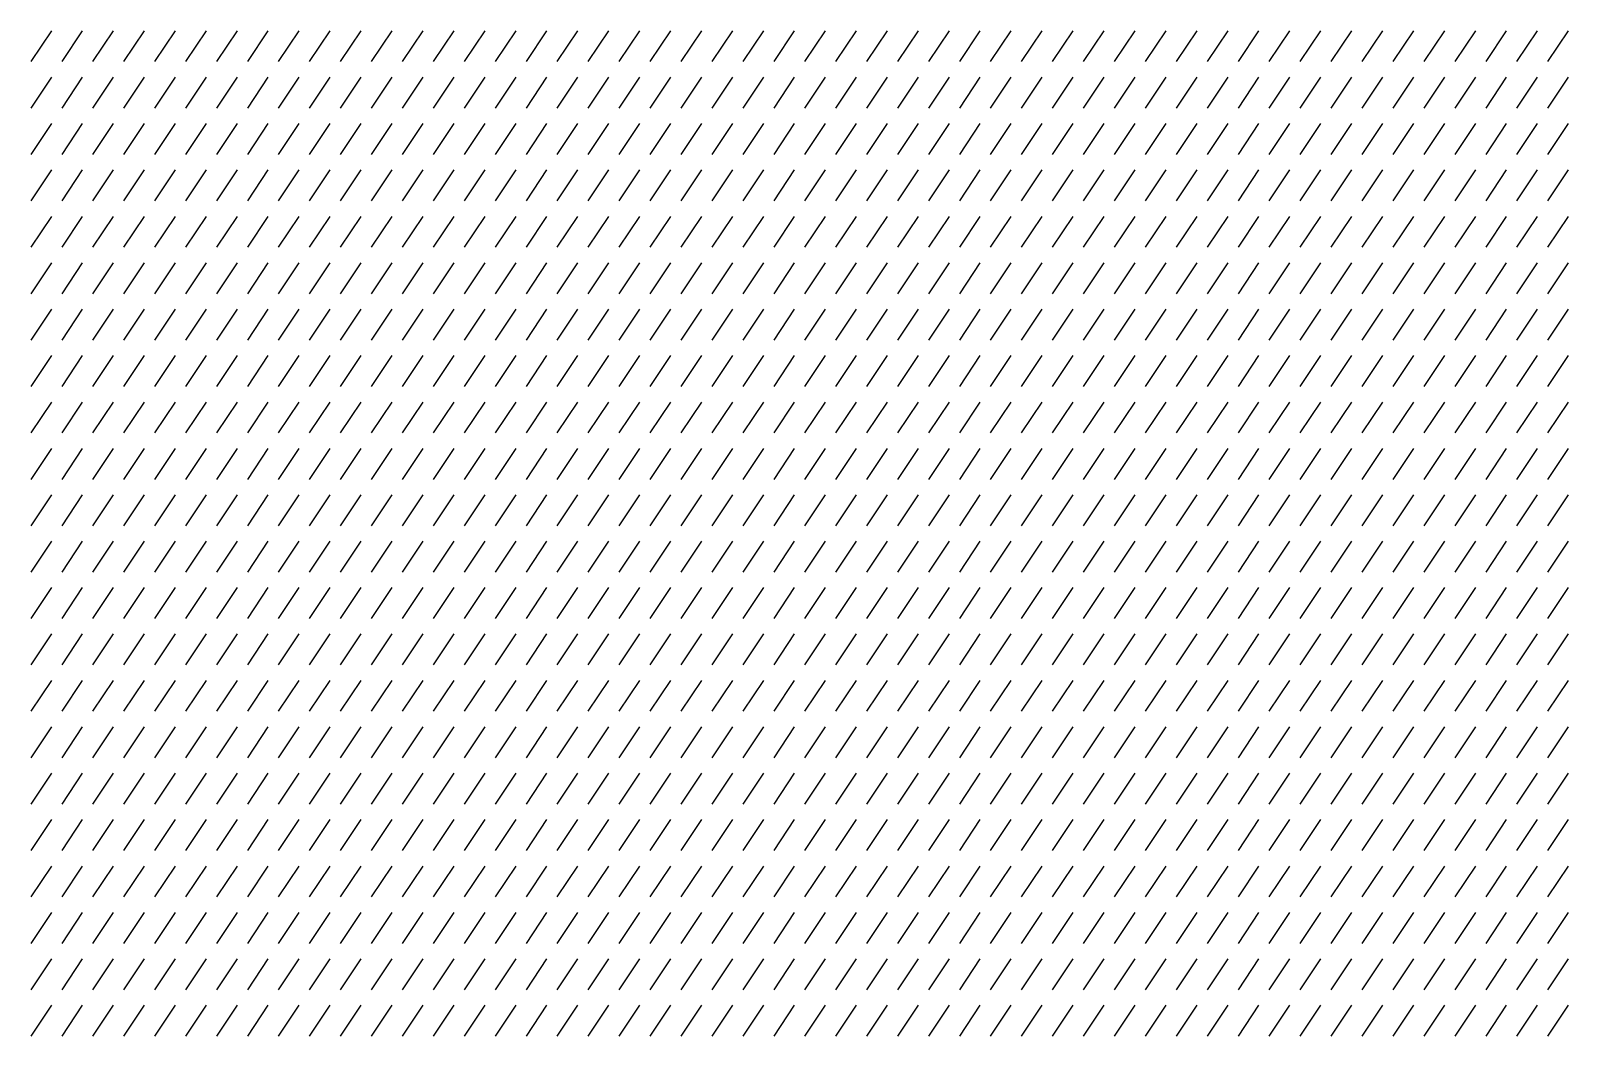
# Model space of a CAD drawing. Header units: inches. Extents: x -55 to 1004, y 12 to 2250.
# Drawn here: x 840.6 to 980.5, y 917.8 to 1009.4 of the extents above; entities that cross this region are included whole.
import ezdxf

# ---------------------------------------------------------------- set-up
doc = ezdxf.new("R2010")
doc.units = ezdxf.units.IN
doc.header["$MEASUREMENT"] = 0

# ---------------------------------------------------------------- blocks, each defined once
blk = doc.blocks.new('blockLinesAndCircles')
for p, q in [((862.44, 385.72), (860.56, 382.91)), ((865.25, 385.72), (863.38, 382.91)), ((868.07, 385.72), (866.19, 382.91)), ((870.89, 385.72), (869.01, 382.91)), ((873.71, 385.72), (871.83, 382.91)), ((876.53, 385.72), (874.65, 382.91)), ((879.35, 385.72), (877.47, 382.91)), ((882.16, 385.72), (880.28, 382.91)), ((884.98, 385.72), (883.1, 382.91)), ((887.8, 385.72), (885.92, 382.91)), ((890.62, 385.72), (888.74, 382.91)), ((893.44, 385.72), (891.56, 382.91)), ((896.25, 385.72), (894.38, 382.91)), ((899.07, 385.72), (897.19, 382.91)), ((901.89, 385.72), (900.01, 382.91)), ((904.71, 385.72), (902.83, 382.91)), ((907.53, 385.72), (905.65, 382.91)), ((910.35, 385.72), (908.47, 382.91)), ((913.16, 385.72), (911.29, 382.91)), ((915.98, 385.72), (914.1, 382.91)), ((918.8, 385.72), (916.92, 382.91)), ((921.62, 385.72), (919.74, 382.91)), ((924.44, 385.72), (922.56, 382.91)), ((927.26, 385.72), (925.38, 382.91)), ((930.07, 385.72), (928.2, 382.91)), ((932.89, 385.72), (931.01, 382.91)), ((935.71, 385.72), (933.83, 382.91)), ((938.53, 385.72), (936.65, 382.91)), ((941.35, 385.72), (939.47, 382.91)), ((944.17, 385.72), (942.29, 382.91)), ((946.98, 385.72), (945.1, 382.91)), ((949.8, 385.72), (947.92, 382.91)), ((952.62, 385.72), (950.74, 382.91)), ((955.44, 385.72), (953.56, 382.91)), ((958.26, 385.72), (956.38, 382.91)), ((961.08, 385.72), (959.2, 382.91)), ((963.89, 385.72), (962.01, 382.91)), ((966.71, 385.72), (964.83, 382.91)), ((969.53, 385.72), (967.65, 382.91)), ((972.35, 385.72), (970.47, 382.91)), ((975.17, 385.72), (973.29, 382.91)), ((977.98, 385.72), (976.11, 382.91)), ((980.8, 385.72), (978.92, 382.91)), ((983.62, 385.72), (981.74, 382.91)), ((986.44, 385.72), (984.56, 382.91)), ((989.26, 385.72), (987.38, 382.91)), ((992.08, 385.72), (990.2, 382.91)), ((994.89, 385.72), (993.02, 382.91)), ((997.71, 385.72), (995.83, 382.91)), ((1000.53, 385.72), (998.65, 382.91)), ((862.44, 381.5), (860.56, 378.68)), ((865.25, 381.5), (863.38, 378.68)), ((868.07, 381.5), (866.19, 378.68)), ((870.89, 381.5), (869.01, 378.68)), ((873.71, 381.5), (871.83, 378.68)), ((876.53, 381.5), (874.65, 378.68)), ((879.35, 381.5), (877.47, 378.68)), ((882.16, 381.5), (880.28, 378.68)), ((884.98, 381.5), (883.1, 378.68)), ((887.8, 381.5), (885.92, 378.68)), ((890.62, 381.5), (888.74, 378.68)), ((893.44, 381.5), (891.56, 378.68)), ((896.25, 381.5), (894.38, 378.68)), ((899.07, 381.5), (897.19, 378.68)), ((901.89, 381.5), (900.01, 378.68)), ((904.71, 381.5), (902.83, 378.68)), ((907.53, 381.5), (905.65, 378.68)), ((910.35, 381.5), (908.47, 378.68)), ((913.16, 381.5), (911.29, 378.68)), ((915.98, 381.5), (914.1, 378.68)), ((918.8, 381.5), (916.92, 378.68)), ((921.62, 381.5), (919.74, 378.68)), ((924.44, 381.5), (922.56, 378.68)), ((927.26, 381.5), (925.38, 378.68)), ((930.07, 381.5), (928.2, 378.68)), ((932.89, 381.5), (931.01, 378.68)), ((935.71, 381.5), (933.83, 378.68)), ((938.53, 381.5), (936.65, 378.68)), ((941.35, 381.5), (939.47, 378.68)), ((944.17, 381.5), (942.29, 378.68)), ((946.98, 381.5), (945.1, 378.68)), ((949.8, 381.5), (947.92, 378.68)), ((952.62, 381.5), (950.74, 378.68)), ((955.44, 381.5), (953.56, 378.68)), ((958.26, 381.5), (956.38, 378.68)), ((961.08, 381.5), (959.2, 378.68)), ((963.89, 381.5), (962.01, 378.68)), ((966.71, 381.5), (964.83, 378.68)), ((969.53, 381.5), (967.65, 378.68)), ((972.35, 381.5), (970.47, 378.68)), ((975.17, 381.5), (973.29, 378.68)), ((977.98, 381.5), (976.11, 378.68)), ((980.8, 381.5), (978.92, 378.68)), ((983.62, 381.5), (981.74, 378.68)), ((986.44, 381.5), (984.56, 378.68)), ((989.26, 381.5), (987.38, 378.68)), ((992.08, 381.5), (990.2, 378.68)), ((994.89, 381.5), (993.02, 378.68)), ((997.71, 381.5), (995.83, 378.68)), ((1000.53, 381.5), (998.65, 378.68)), ((862.44, 377.27), (860.56, 374.46)), ((865.25, 377.27), (863.38, 374.46)), ((868.07, 377.27), (866.19, 374.46)), ((870.89, 377.27), (869.01, 374.46)), ((873.71, 377.27), (871.83, 374.46)), ((876.53, 377.27), (874.65, 374.46)), ((879.35, 377.27), (877.47, 374.46)), ((882.16, 377.27), (880.28, 374.46)), ((884.98, 377.27), (883.1, 374.46)), ((887.8, 377.27), (885.92, 374.46)), ((890.62, 377.27), (888.74, 374.46)), ((893.44, 377.27), (891.56, 374.46)), ((896.25, 377.27), (894.38, 374.46)), ((899.07, 377.27), (897.19, 374.46)), ((901.89, 377.27), (900.01, 374.46)), ((904.71, 377.27), (902.83, 374.46)), ((907.53, 377.27), (905.65, 374.46)), ((910.35, 377.27), (908.47, 374.46)), ((913.16, 377.27), (911.29, 374.46)), ((915.98, 377.27), (914.1, 374.46)), ((918.8, 377.27), (916.92, 374.46)), ((921.62, 377.27), (919.74, 374.46)), ((924.44, 377.27), (922.56, 374.46)), ((927.26, 377.27), (925.38, 374.46)), ((930.07, 377.27), (928.2, 374.46)), ((932.89, 377.27), (931.01, 374.46)), ((935.71, 377.27), (933.83, 374.46)), ((938.53, 377.27), (936.65, 374.46)), ((941.35, 377.27), (939.47, 374.46)), ((944.17, 377.27), (942.29, 374.46)), ((946.98, 377.27), (945.1, 374.46)), ((949.8, 377.27), (947.92, 374.46)), ((952.62, 377.27), (950.74, 374.46)), ((955.44, 377.27), (953.56, 374.46)), ((958.26, 377.27), (956.38, 374.46)), ((961.08, 377.27), (959.2, 374.46)), ((963.89, 377.27), (962.01, 374.46)), ((966.71, 377.27), (964.83, 374.46)), ((969.53, 377.27), (967.65, 374.46)), ((972.35, 377.27), (970.47, 374.46)), ((975.17, 377.27), (973.29, 374.46)), ((977.98, 377.27), (976.11, 374.46)), ((980.8, 377.27), (978.92, 374.46)), ((983.62, 377.27), (981.74, 374.46)), ((986.44, 377.27), (984.56, 374.46)), ((989.26, 377.27), (987.38, 374.46)), ((992.08, 377.27), (990.2, 374.46)), ((994.89, 377.27), (993.02, 374.46)), ((997.71, 377.27), (995.83, 374.46)), ((1000.53, 377.27), (998.65, 374.46)), ((862.44, 373.05), (860.56, 370.23)), ((865.25, 373.05), (863.38, 370.23)), ((868.07, 373.05), (866.19, 370.23)), ((870.89, 373.05), (869.01, 370.23)), ((873.71, 373.05), (871.83, 370.23)), ((876.53, 373.05), (874.65, 370.23)), ((879.35, 373.05), (877.47, 370.23)), ((882.16, 373.05), (880.28, 370.23)), ((884.98, 373.05), (883.1, 370.23)), ((887.8, 373.05), (885.92, 370.23)), ((890.62, 373.05), (888.74, 370.23)), ((893.44, 373.05), (891.56, 370.23)), ((896.25, 373.05), (894.38, 370.23)), ((899.07, 373.05), (897.19, 370.23)), ((901.89, 373.05), (900.01, 370.23)), ((904.71, 373.05), (902.83, 370.23)), ((907.53, 373.05), (905.65, 370.23)), ((910.35, 373.05), (908.47, 370.23)), ((913.16, 373.05), (911.29, 370.23)), ((915.98, 373.05), (914.1, 370.23)), ((918.8, 373.05), (916.92, 370.23)), ((921.62, 373.05), (919.74, 370.23)), ((924.44, 373.05), (922.56, 370.23)), ((927.26, 373.05), (925.38, 370.23)), ((930.07, 373.05), (928.2, 370.23)), ((932.89, 373.05), (931.01, 370.23)), ((935.71, 373.05), (933.83, 370.23)), ((938.53, 373.05), (936.65, 370.23)), ((941.35, 373.05), (939.47, 370.23)), ((944.17, 373.05), (942.29, 370.23)), ((946.98, 373.05), (945.1, 370.23)), ((949.8, 373.05), (947.92, 370.23)), ((952.62, 373.05), (950.74, 370.23)), ((955.44, 373.05), (953.56, 370.23)), ((958.26, 373.05), (956.38, 370.23)), ((961.08, 373.05), (959.2, 370.23)), ((963.89, 373.05), (962.01, 370.23)), ((966.71, 373.05), (964.83, 370.23)), ((969.53, 373.05), (967.65, 370.23)), ((972.35, 373.05), (970.47, 370.23)), ((975.17, 373.05), (973.29, 370.23)), ((977.98, 373.05), (976.11, 370.23)), ((980.8, 373.05), (978.92, 370.23)), ((983.62, 373.05), (981.74, 370.23)), ((986.44, 373.05), (984.56, 370.23)), ((989.26, 373.05), (987.38, 370.23)), ((992.08, 373.05), (990.2, 370.23)), ((994.89, 373.05), (993.02, 370.23)), ((997.71, 373.05), (995.83, 370.23)), ((1000.53, 373.05), (998.65, 370.23)), ((862.44, 368.82), (860.56, 366.01)), ((865.25, 368.82), (863.38, 366.01)), ((868.07, 368.82), (866.19, 366.01)), ((870.89, 368.82), (869.01, 366.01)), ((873.71, 368.82), (871.83, 366.01)), ((876.53, 368.82), (874.65, 366.01)), ((879.35, 368.82), (877.47, 366.01)), ((882.16, 368.82), (880.28, 366.01)), ((884.98, 368.82), (883.1, 366.01)), ((887.8, 368.82), (885.92, 366.01)), ((890.62, 368.82), (888.74, 366.01)), ((893.44, 368.82), (891.56, 366.01)), ((896.25, 368.82), (894.38, 366.01)), ((899.07, 368.82), (897.19, 366.01)), ((901.89, 368.82), (900.01, 366.01)), ((904.71, 368.82), (902.83, 366.01)), ((907.53, 368.82), (905.65, 366.01)), ((910.35, 368.82), (908.47, 366.01)), ((913.16, 368.82), (911.29, 366.01)), ((915.98, 368.82), (914.1, 366.01)), ((918.8, 368.82), (916.92, 366.01)), ((921.62, 368.82), (919.74, 366.01)), ((924.44, 368.82), (922.56, 366.01)), ((927.26, 368.82), (925.38, 366.01)), ((930.07, 368.82), (928.2, 366.01)), ((932.89, 368.82), (931.01, 366.01)), ((935.71, 368.82), (933.83, 366.01)), ((938.53, 368.82), (936.65, 366.01)), ((941.35, 368.82), (939.47, 366.01)), ((944.17, 368.82), (942.29, 366.01)), ((946.98, 368.82), (945.1, 366.01)), ((949.8, 368.82), (947.92, 366.01)), ((952.62, 368.82), (950.74, 366.01)), ((955.44, 368.82), (953.56, 366.01)), ((958.26, 368.82), (956.38, 366.01)), ((961.08, 368.82), (959.2, 366.01)), ((963.89, 368.82), (962.01, 366.01)), ((966.71, 368.82), (964.83, 366.01)), ((969.53, 368.82), (967.65, 366.01)), ((972.35, 368.82), (970.47, 366.01)), ((975.17, 368.82), (973.29, 366.01)), ((977.98, 368.82), (976.11, 366.01)), ((980.8, 368.82), (978.92, 366.01)), ((983.62, 368.82), (981.74, 366.01)), ((986.44, 368.82), (984.56, 366.01)), ((989.26, 368.82), (987.38, 366.01)), ((992.08, 368.82), (990.2, 366.01)), ((994.89, 368.82), (993.02, 366.01)), ((997.71, 368.82), (995.83, 366.01)), ((1000.53, 368.82), (998.65, 366.01)), ((862.44, 364.6), (860.56, 361.78)), ((865.25, 364.6), (863.38, 361.78)), ((868.07, 364.6), (866.19, 361.78)), ((870.89, 364.6), (869.01, 361.78)), ((873.71, 364.6), (871.83, 361.78)), ((876.53, 364.6), (874.65, 361.78)), ((879.35, 364.6), (877.47, 361.78)), ((882.16, 364.6), (880.28, 361.78)), ((884.98, 364.6), (883.1, 361.78)), ((887.8, 364.6), (885.92, 361.78)), ((890.62, 364.6), (888.74, 361.78)), ((893.44, 364.6), (891.56, 361.78)), ((896.25, 364.6), (894.38, 361.78)), ((899.07, 364.6), (897.19, 361.78)), ((901.89, 364.6), (900.01, 361.78)), ((904.71, 364.6), (902.83, 361.78)), ((907.53, 364.6), (905.65, 361.78)), ((910.35, 364.6), (908.47, 361.78)), ((913.16, 364.6), (911.29, 361.78)), ((915.98, 364.6), (914.1, 361.78)), ((918.8, 364.6), (916.92, 361.78)), ((921.62, 364.6), (919.74, 361.78)), ((924.44, 364.6), (922.56, 361.78)), ((927.26, 364.6), (925.38, 361.78)), ((930.07, 364.6), (928.2, 361.78)), ((932.89, 364.6), (931.01, 361.78)), ((935.71, 364.6), (933.83, 361.78)), ((938.53, 364.6), (936.65, 361.78)), ((941.35, 364.6), (939.47, 361.78)), ((944.17, 364.6), (942.29, 361.78)), ((946.98, 364.6), (945.1, 361.78)), ((949.8, 364.6), (947.92, 361.78)), ((952.62, 364.6), (950.74, 361.78)), ((955.44, 364.6), (953.56, 361.78)), ((958.26, 364.6), (956.38, 361.78)), ((961.08, 364.6), (959.2, 361.78)), ((963.89, 364.6), (962.01, 361.78)), ((966.71, 364.6), (964.83, 361.78)), ((969.53, 364.6), (967.65, 361.78)), ((972.35, 364.6), (970.47, 361.78)), ((975.17, 364.6), (973.29, 361.78)), ((977.98, 364.6), (976.11, 361.78)), ((980.8, 364.6), (978.92, 361.78)), ((983.62, 364.6), (981.74, 361.78)), ((986.44, 364.6), (984.56, 361.78)), ((989.26, 364.6), (987.38, 361.78)), ((992.08, 364.6), (990.2, 361.78)), ((994.89, 364.6), (993.02, 361.78)), ((997.71, 364.6), (995.83, 361.78)), ((1000.53, 364.6), (998.65, 361.78)), ((862.44, 360.37), (860.56, 357.56)), ((865.25, 360.37), (863.38, 357.56)), ((868.07, 360.37), (866.19, 357.56)), ((870.89, 360.37), (869.01, 357.56)), ((873.71, 360.37), (871.83, 357.56)), ((876.53, 360.37), (874.65, 357.56)), ((879.35, 360.37), (877.47, 357.56)), ((882.16, 360.37), (880.28, 357.56)), ((884.98, 360.37), (883.1, 357.56)), ((887.8, 360.37), (885.92, 357.56)), ((890.62, 360.37), (888.74, 357.56)), ((893.44, 360.37), (891.56, 357.56)), ((896.25, 360.37), (894.38, 357.56)), ((899.07, 360.37), (897.19, 357.56)), ((901.89, 360.37), (900.01, 357.56)), ((904.71, 360.37), (902.83, 357.56)), ((907.53, 360.37), (905.65, 357.56)), ((910.35, 360.37), (908.47, 357.56)), ((913.16, 360.37), (911.29, 357.56)), ((915.98, 360.37), (914.1, 357.56)), ((918.8, 360.37), (916.92, 357.56)), ((921.62, 360.37), (919.74, 357.56)), ((924.44, 360.37), (922.56, 357.56)), ((927.26, 360.37), (925.38, 357.56)), ((930.07, 360.37), (928.2, 357.56)), ((932.89, 360.37), (931.01, 357.56)), ((935.71, 360.37), (933.83, 357.56)), ((938.53, 360.37), (936.65, 357.56)), ((941.35, 360.37), (939.47, 357.56)), ((944.17, 360.37), (942.29, 357.56)), ((946.98, 360.37), (945.1, 357.56)), ((949.8, 360.37), (947.92, 357.56)), ((952.62, 360.37), (950.74, 357.56)), ((955.44, 360.37), (953.56, 357.56)), ((958.26, 360.37), (956.38, 357.56)), ((961.08, 360.37), (959.2, 357.56)), ((963.89, 360.37), (962.01, 357.56)), ((966.71, 360.37), (964.83, 357.56)), ((969.53, 360.37), (967.65, 357.56)), ((972.35, 360.37), (970.47, 357.56)), ((975.17, 360.37), (973.29, 357.56)), ((977.98, 360.37), (976.11, 357.56)), ((980.8, 360.37), (978.92, 357.56)), ((983.62, 360.37), (981.74, 357.56)), ((986.44, 360.37), (984.56, 357.56)), ((989.26, 360.37), (987.38, 357.56)), ((992.08, 360.37), (990.2, 357.56)), ((994.89, 360.37), (993.02, 357.56)), ((997.71, 360.37), (995.83, 357.56)), ((1000.53, 360.37), (998.65, 357.56)), ((862.44, 356.15), (860.56, 353.33)), ((865.25, 356.15), (863.38, 353.33)), ((868.07, 356.15), (866.19, 353.33)), ((870.89, 356.15), (869.01, 353.33)), ((873.71, 356.15), (871.83, 353.33)), ((876.53, 356.15), (874.65, 353.33)), ((879.35, 356.15), (877.47, 353.33)), ((882.16, 356.15), (880.28, 353.33)), ((884.98, 356.15), (883.1, 353.33)), ((887.8, 356.15), (885.92, 353.33)), ((890.62, 356.15), (888.74, 353.33)), ((893.44, 356.15), (891.56, 353.33)), ((896.25, 356.15), (894.38, 353.33)), ((899.07, 356.15), (897.19, 353.33)), ((901.89, 356.15), (900.01, 353.33)), ((904.71, 356.15), (902.83, 353.33)), ((907.53, 356.15), (905.65, 353.33)), ((910.35, 356.15), (908.47, 353.33)), ((913.16, 356.15), (911.29, 353.33)), ((915.98, 356.15), (914.1, 353.33)), ((918.8, 356.15), (916.92, 353.33)), ((921.62, 356.15), (919.74, 353.33)), ((924.44, 356.15), (922.56, 353.33)), ((927.26, 356.15), (925.38, 353.33)), ((930.07, 356.15), (928.2, 353.33)), ((932.89, 356.15), (931.01, 353.33)), ((935.71, 356.15), (933.83, 353.33)), ((938.53, 356.15), (936.65, 353.33)), ((941.35, 356.15), (939.47, 353.33)), ((944.17, 356.15), (942.29, 353.33)), ((946.98, 356.15), (945.1, 353.33)), ((949.8, 356.15), (947.92, 353.33)), ((952.62, 356.15), (950.74, 353.33)), ((955.44, 356.15), (953.56, 353.33)), ((958.26, 356.15), (956.38, 353.33)), ((961.08, 356.15), (959.2, 353.33)), ((963.89, 356.15), (962.01, 353.33)), ((966.71, 356.15), (964.83, 353.33)), ((969.53, 356.15), (967.65, 353.33)), ((972.35, 356.15), (970.47, 353.33)), ((975.17, 356.15), (973.29, 353.33)), ((977.98, 356.15), (976.11, 353.33)), ((980.8, 356.15), (978.92, 353.33)), ((983.62, 356.15), (981.74, 353.33)), ((986.44, 356.15), (984.56, 353.33)), ((989.26, 356.15), (987.38, 353.33)), ((992.08, 356.15), (990.2, 353.33)), ((994.89, 356.15), (993.02, 353.33)), ((997.71, 356.15), (995.83, 353.33)), ((1000.53, 356.15), (998.65, 353.33)), ((862.44, 351.92), (860.56, 349.11)), ((865.25, 351.92), (863.38, 349.11)), ((868.07, 351.92), (866.19, 349.11)), ((870.89, 351.92), (869.01, 349.11)), ((873.71, 351.92), (871.83, 349.11)), ((876.53, 351.92), (874.65, 349.11)), ((879.35, 351.92), (877.47, 349.11)), ((882.16, 351.92), (880.28, 349.11)), ((884.98, 351.92), (883.1, 349.11)), ((887.8, 351.92), (885.92, 349.11)), ((890.62, 351.92), (888.74, 349.11)), ((893.44, 351.92), (891.56, 349.11)), ((896.25, 351.92), (894.38, 349.11)), ((899.07, 351.92), (897.19, 349.11)), ((901.89, 351.92), (900.01, 349.11)), ((904.71, 351.92), (902.83, 349.11)), ((907.53, 351.92), (905.65, 349.11)), ((910.35, 351.92), (908.47, 349.11)), ((913.16, 351.92), (911.29, 349.11)), ((915.98, 351.92), (914.1, 349.11)), ((918.8, 351.92), (916.92, 349.11)), ((921.62, 351.92), (919.74, 349.11)), ((924.44, 351.92), (922.56, 349.11)), ((927.26, 351.92), (925.38, 349.11)), ((930.07, 351.92), (928.2, 349.11)), ((932.89, 351.92), (931.01, 349.11)), ((935.71, 351.92), (933.83, 349.11)), ((938.53, 351.92), (936.65, 349.11)), ((941.35, 351.92), (939.47, 349.11)), ((944.17, 351.92), (942.29, 349.11)), ((946.98, 351.92), (945.1, 349.11)), ((949.8, 351.92), (947.92, 349.11)), ((952.62, 351.92), (950.74, 349.11)), ((955.44, 351.92), (953.56, 349.11)), ((958.26, 351.92), (956.38, 349.11)), ((961.08, 351.92), (959.2, 349.11)), ((963.89, 351.92), (962.01, 349.11)), ((966.71, 351.92), (964.83, 349.11)), ((969.53, 351.92), (967.65, 349.11)), ((972.35, 351.92), (970.47, 349.11)), ((975.17, 351.92), (973.29, 349.11)), ((977.98, 351.92), (976.11, 349.11)), ((980.8, 351.92), (978.92, 349.11)), ((983.62, 351.92), (981.74, 349.11)), ((986.44, 351.92), (984.56, 349.11)), ((989.26, 351.92), (987.38, 349.11)), ((992.08, 351.92), (990.2, 349.11)), ((994.89, 351.92), (993.02, 349.11)), ((997.71, 351.92), (995.83, 349.11)), ((1000.53, 351.92), (998.65, 349.11)), ((862.44, 347.7), (860.56, 344.88)), ((865.25, 347.7), (863.38, 344.88)), ((868.07, 347.7), (866.19, 344.88)), ((870.89, 347.7), (869.01, 344.88)), ((873.71, 347.7), (871.83, 344.88)), ((876.53, 347.7), (874.65, 344.88)), ((879.35, 347.7), (877.47, 344.88)), ((882.16, 347.7), (880.28, 344.88)), ((884.98, 347.7), (883.1, 344.88)), ((887.8, 347.7), (885.92, 344.88)), ((890.62, 347.7), (888.74, 344.88)), ((893.44, 347.7), (891.56, 344.88)), ((896.25, 347.7), (894.38, 344.88)), ((899.07, 347.7), (897.19, 344.88)), ((901.89, 347.7), (900.01, 344.88)), ((904.71, 347.7), (902.83, 344.88)), ((907.53, 347.7), (905.65, 344.88)), ((910.35, 347.7), (908.47, 344.88)), ((913.16, 347.7), (911.29, 344.88)), ((915.98, 347.7), (914.1, 344.88)), ((918.8, 347.7), (916.92, 344.88)), ((921.62, 347.7), (919.74, 344.88)), ((924.44, 347.7), (922.56, 344.88)), ((927.26, 347.7), (925.38, 344.88)), ((930.07, 347.7), (928.2, 344.88)), ((932.89, 347.7), (931.01, 344.88)), ((935.71, 347.7), (933.83, 344.88)), ((938.53, 347.7), (936.65, 344.88)), ((941.35, 347.7), (939.47, 344.88)), ((944.17, 347.7), (942.29, 344.88)), ((946.98, 347.7), (945.1, 344.88)), ((949.8, 347.7), (947.92, 344.88)), ((952.62, 347.7), (950.74, 344.88)), ((955.44, 347.7), (953.56, 344.88)), ((958.26, 347.7), (956.38, 344.88)), ((961.08, 347.7), (959.2, 344.88)), ((963.89, 347.7), (962.01, 344.88)), ((966.71, 347.7), (964.83, 344.88)), ((969.53, 347.7), (967.65, 344.88)), ((972.35, 347.7), (970.47, 344.88)), ((975.17, 347.7), (973.29, 344.88)), ((977.98, 347.7), (976.11, 344.88)), ((980.8, 347.7), (978.92, 344.88)), ((983.62, 347.7), (981.74, 344.88)), ((986.44, 347.7), (984.56, 344.88)), ((989.26, 347.7), (987.38, 344.88)), ((992.08, 347.7), (990.2, 344.88)), ((994.89, 347.7), (993.02, 344.88)), ((997.71, 347.7), (995.83, 344.88)), ((1000.53, 347.7), (998.65, 344.88)), ((862.44, 343.47), (860.56, 340.66)), ((865.25, 343.47), (863.38, 340.66)), ((868.07, 343.47), (866.19, 340.66)), ((870.89, 343.47), (869.01, 340.66)), ((873.71, 343.47), (871.83, 340.66)), ((876.53, 343.47), (874.65, 340.66)), ((879.35, 343.47), (877.47, 340.66)), ((882.16, 343.47), (880.28, 340.66)), ((884.98, 343.47), (883.1, 340.66)), ((887.8, 343.47), (885.92, 340.66)), ((890.62, 343.47), (888.74, 340.66)), ((893.44, 343.47), (891.56, 340.66)), ((896.25, 343.47), (894.38, 340.66)), ((899.07, 343.47), (897.19, 340.66)), ((901.89, 343.47), (900.01, 340.66)), ((904.71, 343.47), (902.83, 340.66)), ((907.53, 343.47), (905.65, 340.66)), ((910.35, 343.47), (908.47, 340.66)), ((913.16, 343.47), (911.29, 340.66)), ((915.98, 343.47), (914.1, 340.66)), ((918.8, 343.47), (916.92, 340.66)), ((921.62, 343.47), (919.74, 340.66)), ((924.44, 343.47), (922.56, 340.66)), ((927.26, 343.47), (925.38, 340.66)), ((930.07, 343.47), (928.2, 340.66)), ((932.89, 343.47), (931.01, 340.66)), ((935.71, 343.47), (933.83, 340.66)), ((938.53, 343.47), (936.65, 340.66)), ((941.35, 343.47), (939.47, 340.66)), ((944.17, 343.47), (942.29, 340.66)), ((946.98, 343.47), (945.1, 340.66)), ((949.8, 343.47), (947.92, 340.66)), ((952.62, 343.47), (950.74, 340.66)), ((955.44, 343.47), (953.56, 340.66)), ((958.26, 343.47), (956.38, 340.66)), ((961.08, 343.47), (959.2, 340.66)), ((963.89, 343.47), (962.01, 340.66)), ((966.71, 343.47), (964.83, 340.66)), ((969.53, 343.47), (967.65, 340.66)), ((972.35, 343.47), (970.47, 340.66)), ((975.17, 343.47), (973.29, 340.66)), ((977.98, 343.47), (976.11, 340.66)), ((980.8, 343.47), (978.92, 340.66)), ((983.62, 343.47), (981.74, 340.66)), ((986.44, 343.47), (984.56, 340.66)), ((989.26, 343.47), (987.38, 340.66)), ((992.08, 343.47), (990.2, 340.66)), ((994.89, 343.47), (993.02, 340.66)), ((997.71, 343.47), (995.83, 340.66)), ((1000.53, 343.47), (998.65, 340.66)), ((862.44, 339.25), (860.56, 336.43)), ((865.25, 339.25), (863.38, 336.43)), ((868.07, 339.25), (866.19, 336.43)), ((870.89, 339.25), (869.01, 336.43)), ((873.71, 339.25), (871.83, 336.43)), ((876.53, 339.25), (874.65, 336.43)), ((879.35, 339.25), (877.47, 336.43)), ((882.16, 339.25), (880.28, 336.43)), ((884.98, 339.25), (883.1, 336.43)), ((887.8, 339.25), (885.92, 336.43)), ((890.62, 339.25), (888.74, 336.43)), ((893.44, 339.25), (891.56, 336.43)), ((896.25, 339.25), (894.38, 336.43)), ((899.07, 339.25), (897.19, 336.43)), ((901.89, 339.25), (900.01, 336.43)), ((904.71, 339.25), (902.83, 336.43)), ((907.53, 339.25), (905.65, 336.43)), ((910.35, 339.25), (908.47, 336.43)), ((913.16, 339.25), (911.29, 336.43)), ((915.98, 339.25), (914.1, 336.43)), ((918.8, 339.25), (916.92, 336.43)), ((921.62, 339.25), (919.74, 336.43)), ((924.44, 339.25), (922.56, 336.43)), ((927.26, 339.25), (925.38, 336.43)), ((930.07, 339.25), (928.2, 336.43)), ((932.89, 339.25), (931.01, 336.43)), ((935.71, 339.25), (933.83, 336.43)), ((938.53, 339.25), (936.65, 336.43)), ((941.35, 339.25), (939.47, 336.43)), ((944.17, 339.25), (942.29, 336.43)), ((946.98, 339.25), (945.1, 336.43)), ((949.8, 339.25), (947.92, 336.43)), ((952.62, 339.25), (950.74, 336.43)), ((955.44, 339.25), (953.56, 336.43)), ((958.26, 339.25), (956.38, 336.43)), ((961.08, 339.25), (959.2, 336.43)), ((963.89, 339.25), (962.01, 336.43)), ((966.71, 339.25), (964.83, 336.43)), ((969.53, 339.25), (967.65, 336.43)), ((972.35, 339.25), (970.47, 336.43)), ((975.17, 339.25), (973.29, 336.43)), ((977.98, 339.25), (976.11, 336.43)), ((980.8, 339.25), (978.92, 336.43)), ((983.62, 339.25), (981.74, 336.43)), ((986.44, 339.25), (984.56, 336.43)), ((989.26, 339.25), (987.38, 336.43)), ((992.08, 339.25), (990.2, 336.43)), ((994.89, 339.25), (993.02, 336.43)), ((997.71, 339.25), (995.83, 336.43)), ((1000.53, 339.25), (998.65, 336.43)), ((862.44, 335.02), (860.56, 332.21)), ((865.25, 335.02), (863.38, 332.21)), ((868.07, 335.02), (866.19, 332.21)), ((870.89, 335.02), (869.01, 332.21)), ((873.71, 335.02), (871.83, 332.21)), ((876.53, 335.02), (874.65, 332.21)), ((879.35, 335.02), (877.47, 332.21)), ((882.16, 335.02), (880.28, 332.21)), ((884.98, 335.02), (883.1, 332.21)), ((887.8, 335.02), (885.92, 332.21)), ((890.62, 335.02), (888.74, 332.21)), ((893.44, 335.02), (891.56, 332.21)), ((896.25, 335.02), (894.38, 332.21)), ((899.07, 335.02), (897.19, 332.21)), ((901.89, 335.02), (900.01, 332.21)), ((904.71, 335.02), (902.83, 332.21)), ((907.53, 335.02), (905.65, 332.21)), ((910.35, 335.02), (908.47, 332.21)), ((913.16, 335.02), (911.29, 332.21)), ((915.98, 335.02), (914.1, 332.21)), ((918.8, 335.02), (916.92, 332.21)), ((921.62, 335.02), (919.74, 332.21)), ((924.44, 335.02), (922.56, 332.21)), ((927.26, 335.02), (925.38, 332.21)), ((930.07, 335.02), (928.2, 332.21)), ((932.89, 335.02), (931.01, 332.21)), ((935.71, 335.02), (933.83, 332.21)), ((938.53, 335.02), (936.65, 332.21)), ((941.35, 335.02), (939.47, 332.21)), ((944.17, 335.02), (942.29, 332.21)), ((946.98, 335.02), (945.1, 332.21)), ((949.8, 335.02), (947.92, 332.21)), ((952.62, 335.02), (950.74, 332.21)), ((955.44, 335.02), (953.56, 332.21)), ((958.26, 335.02), (956.38, 332.21)), ((961.08, 335.02), (959.2, 332.21)), ((963.89, 335.02), (962.01, 332.21)), ((966.71, 335.02), (964.83, 332.21)), ((969.53, 335.02), (967.65, 332.21)), ((972.35, 335.02), (970.47, 332.21)), ((975.17, 335.02), (973.29, 332.21)), ((977.98, 335.02), (976.11, 332.21)), ((980.8, 335.02), (978.92, 332.21)), ((983.62, 335.02), (981.74, 332.21)), ((986.44, 335.02), (984.56, 332.21)), ((989.26, 335.02), (987.38, 332.21)), ((992.08, 335.02), (990.2, 332.21)), ((994.89, 335.02), (993.02, 332.21)), ((997.71, 335.02), (995.83, 332.21)), ((1000.53, 335.02), (998.65, 332.21)), ((862.44, 330.8), (860.56, 327.98)), ((865.25, 330.8), (863.38, 327.98)), ((868.07, 330.8), (866.19, 327.98)), ((870.89, 330.8), (869.01, 327.98)), ((873.71, 330.8), (871.83, 327.98)), ((876.53, 330.8), (874.65, 327.98)), ((879.35, 330.8), (877.47, 327.98)), ((882.16, 330.8), (880.28, 327.98)), ((884.98, 330.8), (883.1, 327.98)), ((887.8, 330.8), (885.92, 327.98)), ((890.62, 330.8), (888.74, 327.98)), ((893.44, 330.8), (891.56, 327.98)), ((896.25, 330.8), (894.38, 327.98)), ((899.07, 330.8), (897.19, 327.98)), ((901.89, 330.8), (900.01, 327.98)), ((904.71, 330.8), (902.83, 327.98)), ((907.53, 330.8), (905.65, 327.98)), ((910.35, 330.8), (908.47, 327.98)), ((913.16, 330.8), (911.29, 327.98)), ((915.98, 330.8), (914.1, 327.98)), ((918.8, 330.8), (916.92, 327.98)), ((921.62, 330.8), (919.74, 327.98)), ((924.44, 330.8), (922.56, 327.98)), ((927.26, 330.8), (925.38, 327.98)), ((930.07, 330.8), (928.2, 327.98)), ((932.89, 330.8), (931.01, 327.98)), ((935.71, 330.8), (933.83, 327.98)), ((938.53, 330.8), (936.65, 327.98)), ((941.35, 330.8), (939.47, 327.98)), ((944.17, 330.8), (942.29, 327.98)), ((946.98, 330.8), (945.1, 327.98)), ((949.8, 330.8), (947.92, 327.98)), ((952.62, 330.8), (950.74, 327.98)), ((955.44, 330.8), (953.56, 327.98)), ((958.26, 330.8), (956.38, 327.98)), ((961.08, 330.8), (959.2, 327.98)), ((963.89, 330.8), (962.01, 327.98)), ((966.71, 330.8), (964.83, 327.98)), ((969.53, 330.8), (967.65, 327.98)), ((972.35, 330.8), (970.47, 327.98)), ((975.17, 330.8), (973.29, 327.98)), ((977.98, 330.8), (976.11, 327.98)), ((980.8, 330.8), (978.92, 327.98)), ((983.62, 330.8), (981.74, 327.98)), ((986.44, 330.8), (984.56, 327.98)), ((989.26, 330.8), (987.38, 327.98)), ((992.08, 330.8), (990.2, 327.98)), ((994.89, 330.8), (993.02, 327.98)), ((997.71, 330.8), (995.83, 327.98)), ((1000.53, 330.8), (998.65, 327.98)), ((862.44, 326.57), (860.56, 323.76)), ((865.25, 326.57), (863.38, 323.76)), ((868.07, 326.57), (866.19, 323.76)), ((870.89, 326.57), (869.01, 323.76)), ((873.71, 326.57), (871.83, 323.76)), ((876.53, 326.57), (874.65, 323.76)), ((879.35, 326.57), (877.47, 323.76)), ((882.16, 326.57), (880.28, 323.76)), ((884.98, 326.57), (883.1, 323.76)), ((887.8, 326.57), (885.92, 323.76)), ((890.62, 326.57), (888.74, 323.76)), ((893.44, 326.57), (891.56, 323.76)), ((896.25, 326.57), (894.38, 323.76)), ((899.07, 326.57), (897.19, 323.76)), ((901.89, 326.57), (900.01, 323.76)), ((904.71, 326.57), (902.83, 323.76)), ((907.53, 326.57), (905.65, 323.76)), ((910.35, 326.57), (908.47, 323.76)), ((913.16, 326.57), (911.29, 323.76)), ((915.98, 326.57), (914.1, 323.76)), ((918.8, 326.57), (916.92, 323.76)), ((921.62, 326.57), (919.74, 323.76)), ((924.44, 326.57), (922.56, 323.76)), ((927.26, 326.57), (925.38, 323.76)), ((930.07, 326.57), (928.2, 323.76)), ((932.89, 326.57), (931.01, 323.76)), ((935.71, 326.57), (933.83, 323.76)), ((938.53, 326.57), (936.65, 323.76)), ((941.35, 326.57), (939.47, 323.76)), ((944.17, 326.57), (942.29, 323.76)), ((946.98, 326.57), (945.1, 323.76)), ((949.8, 326.57), (947.92, 323.76)), ((952.62, 326.57), (950.74, 323.76)), ((955.44, 326.57), (953.56, 323.76)), ((958.26, 326.57), (956.38, 323.76)), ((961.08, 326.57), (959.2, 323.76)), ((963.89, 326.57), (962.01, 323.76)), ((966.71, 326.57), (964.83, 323.76)), ((969.53, 326.57), (967.65, 323.76)), ((972.35, 326.57), (970.47, 323.76)), ((975.17, 326.57), (973.29, 323.76)), ((977.98, 326.57), (976.11, 323.76)), ((980.8, 326.57), (978.92, 323.76)), ((983.62, 326.57), (981.74, 323.76)), ((986.44, 326.57), (984.56, 323.76)), ((989.26, 326.57), (987.38, 323.76)), ((992.08, 326.57), (990.2, 323.76)), ((994.89, 326.57), (993.02, 323.76)), ((997.71, 326.57), (995.83, 323.76)), ((1000.53, 326.57), (998.65, 323.76)), ((862.44, 322.35), (860.56, 319.53)), ((865.25, 322.35), (863.38, 319.53)), ((868.07, 322.35), (866.19, 319.53)), ((870.89, 322.35), (869.01, 319.53)), ((873.71, 322.35), (871.83, 319.53)), ((876.53, 322.35), (874.65, 319.53)), ((879.35, 322.35), (877.47, 319.53)), ((882.16, 322.35), (880.28, 319.53)), ((884.98, 322.35), (883.1, 319.53)), ((887.8, 322.35), (885.92, 319.53)), ((890.62, 322.35), (888.74, 319.53)), ((893.44, 322.35), (891.56, 319.53)), ((896.25, 322.35), (894.38, 319.53)), ((899.07, 322.35), (897.19, 319.53)), ((901.89, 322.35), (900.01, 319.53)), ((904.71, 322.35), (902.83, 319.53)), ((907.53, 322.35), (905.65, 319.53)), ((910.35, 322.35), (908.47, 319.53)), ((913.16, 322.35), (911.29, 319.53)), ((915.98, 322.35), (914.1, 319.53)), ((918.8, 322.35), (916.92, 319.53)), ((921.62, 322.35), (919.74, 319.53)), ((924.44, 322.35), (922.56, 319.53)), ((927.26, 322.35), (925.38, 319.53)), ((930.07, 322.35), (928.2, 319.53)), ((932.89, 322.35), (931.01, 319.53)), ((935.71, 322.35), (933.83, 319.53)), ((938.53, 322.35), (936.65, 319.53)), ((941.35, 322.35), (939.47, 319.53)), ((944.17, 322.35), (942.29, 319.53)), ((946.98, 322.35), (945.1, 319.53)), ((949.8, 322.35), (947.92, 319.53)), ((952.62, 322.35), (950.74, 319.53)), ((955.44, 322.35), (953.56, 319.53)), ((958.26, 322.35), (956.38, 319.53)), ((961.08, 322.35), (959.2, 319.53)), ((963.89, 322.35), (962.01, 319.53)), ((966.71, 322.35), (964.83, 319.53)), ((969.53, 322.35), (967.65, 319.53)), ((972.35, 322.35), (970.47, 319.53)), ((975.17, 322.35), (973.29, 319.53)), ((977.98, 322.35), (976.11, 319.53)), ((980.8, 322.35), (978.92, 319.53)), ((983.62, 322.35), (981.74, 319.53)), ((986.44, 322.35), (984.56, 319.53)), ((989.26, 322.35), (987.38, 319.53)), ((992.08, 322.35), (990.2, 319.53)), ((994.89, 322.35), (993.02, 319.53)), ((997.71, 322.35), (995.83, 319.53)), ((1000.53, 322.35), (998.65, 319.53)), ((862.44, 318.12), (860.56, 315.31)), ((865.25, 318.12), (863.38, 315.31)), ((868.07, 318.12), (866.19, 315.31)), ((870.89, 318.12), (869.01, 315.31)), ((873.71, 318.12), (871.83, 315.31)), ((876.53, 318.12), (874.65, 315.31)), ((879.35, 318.12), (877.47, 315.31)), ((882.16, 318.12), (880.28, 315.31)), ((884.98, 318.12), (883.1, 315.31)), ((887.8, 318.12), (885.92, 315.31)), ((890.62, 318.12), (888.74, 315.31)), ((893.44, 318.12), (891.56, 315.31)), ((896.25, 318.12), (894.38, 315.31)), ((899.07, 318.12), (897.19, 315.31)), ((901.89, 318.12), (900.01, 315.31)), ((904.71, 318.12), (902.83, 315.31)), ((907.53, 318.12), (905.65, 315.31)), ((910.35, 318.12), (908.47, 315.31)), ((913.16, 318.12), (911.29, 315.31)), ((915.98, 318.12), (914.1, 315.31)), ((918.8, 318.12), (916.92, 315.31)), ((921.62, 318.12), (919.74, 315.31)), ((924.44, 318.12), (922.56, 315.31)), ((927.26, 318.12), (925.38, 315.31)), ((930.07, 318.12), (928.2, 315.31)), ((932.89, 318.12), (931.01, 315.31)), ((935.71, 318.12), (933.83, 315.31)), ((938.53, 318.12), (936.65, 315.31)), ((941.35, 318.12), (939.47, 315.31)), ((944.17, 318.12), (942.29, 315.31)), ((946.98, 318.12), (945.1, 315.31)), ((949.8, 318.12), (947.92, 315.31)), ((952.62, 318.12), (950.74, 315.31)), ((955.44, 318.12), (953.56, 315.31)), ((958.26, 318.12), (956.38, 315.31)), ((961.08, 318.12), (959.2, 315.31)), ((963.89, 318.12), (962.01, 315.31)), ((966.71, 318.12), (964.83, 315.31)), ((969.53, 318.12), (967.65, 315.31)), ((972.35, 318.12), (970.47, 315.31)), ((975.17, 318.12), (973.29, 315.31)), ((977.98, 318.12), (976.11, 315.31)), ((980.8, 318.12), (978.92, 315.31)), ((983.62, 318.12), (981.74, 315.31)), ((986.44, 318.12), (984.56, 315.31)), ((989.26, 318.12), (987.38, 315.31)), ((992.08, 318.12), (990.2, 315.31)), ((994.89, 318.12), (993.02, 315.31)), ((997.71, 318.12), (995.83, 315.31)), ((1000.53, 318.12), (998.65, 315.31)), ((862.44, 313.9), (860.56, 311.08)), ((865.25, 313.9), (863.38, 311.08)), ((868.07, 313.9), (866.19, 311.08)), ((870.89, 313.9), (869.01, 311.08)), ((873.71, 313.9), (871.83, 311.08)), ((876.53, 313.9), (874.65, 311.08)), ((879.35, 313.9), (877.47, 311.08)), ((882.16, 313.9), (880.28, 311.08)), ((884.98, 313.9), (883.1, 311.08)), ((887.8, 313.9), (885.92, 311.08)), ((890.62, 313.9), (888.74, 311.08)), ((893.44, 313.9), (891.56, 311.08)), ((896.25, 313.9), (894.38, 311.08)), ((899.07, 313.9), (897.19, 311.08)), ((901.89, 313.9), (900.01, 311.08)), ((904.71, 313.9), (902.83, 311.08)), ((907.53, 313.9), (905.65, 311.08)), ((910.35, 313.9), (908.47, 311.08)), ((913.16, 313.9), (911.29, 311.08)), ((915.98, 313.9), (914.1, 311.08)), ((918.8, 313.9), (916.92, 311.08)), ((921.62, 313.9), (919.74, 311.08)), ((924.44, 313.9), (922.56, 311.08)), ((927.26, 313.9), (925.38, 311.08)), ((930.07, 313.9), (928.2, 311.08)), ((932.89, 313.9), (931.01, 311.08)), ((935.71, 313.9), (933.83, 311.08)), ((938.53, 313.9), (936.65, 311.08)), ((941.35, 313.9), (939.47, 311.08)), ((944.17, 313.9), (942.29, 311.08)), ((946.98, 313.9), (945.1, 311.08)), ((949.8, 313.9), (947.92, 311.08)), ((952.62, 313.9), (950.74, 311.08)), ((955.44, 313.9), (953.56, 311.08)), ((958.26, 313.9), (956.38, 311.08)), ((961.08, 313.9), (959.2, 311.08)), ((963.89, 313.9), (962.01, 311.08)), ((966.71, 313.9), (964.83, 311.08)), ((969.53, 313.9), (967.65, 311.08)), ((972.35, 313.9), (970.47, 311.08)), ((975.17, 313.9), (973.29, 311.08)), ((977.98, 313.9), (976.11, 311.08)), ((980.8, 313.9), (978.92, 311.08)), ((983.62, 313.9), (981.74, 311.08)), ((986.44, 313.9), (984.56, 311.08)), ((989.26, 313.9), (987.38, 311.08)), ((992.08, 313.9), (990.2, 311.08)), ((994.89, 313.9), (993.02, 311.08)), ((997.71, 313.9), (995.83, 311.08)), ((1000.53, 313.9), (998.65, 311.08)), ((862.44, 309.67), (860.56, 306.86)), ((865.25, 309.67), (863.38, 306.86)), ((868.07, 309.67), (866.19, 306.86)), ((870.89, 309.67), (869.01, 306.86)), ((873.71, 309.67), (871.83, 306.86)), ((876.53, 309.67), (874.65, 306.86)), ((879.35, 309.67), (877.47, 306.86)), ((882.16, 309.67), (880.28, 306.86)), ((884.98, 309.67), (883.1, 306.86)), ((887.8, 309.67), (885.92, 306.86)), ((890.62, 309.67), (888.74, 306.86)), ((893.44, 309.67), (891.56, 306.86)), ((896.25, 309.67), (894.38, 306.86)), ((899.07, 309.67), (897.19, 306.86)), ((901.89, 309.67), (900.01, 306.86)), ((904.71, 309.67), (902.83, 306.86)), ((907.53, 309.67), (905.65, 306.86)), ((910.35, 309.67), (908.47, 306.86)), ((913.16, 309.67), (911.29, 306.86)), ((915.98, 309.67), (914.1, 306.86)), ((918.8, 309.67), (916.92, 306.86)), ((921.62, 309.67), (919.74, 306.86)), ((924.44, 309.67), (922.56, 306.86)), ((927.26, 309.67), (925.38, 306.86)), ((930.07, 309.67), (928.2, 306.86)), ((932.89, 309.67), (931.01, 306.86)), ((935.71, 309.67), (933.83, 306.86)), ((938.53, 309.67), (936.65, 306.86)), ((941.35, 309.67), (939.47, 306.86)), ((944.17, 309.67), (942.29, 306.86)), ((946.98, 309.67), (945.1, 306.86)), ((949.8, 309.67), (947.92, 306.86)), ((952.62, 309.67), (950.74, 306.86)), ((955.44, 309.67), (953.56, 306.86)), ((958.26, 309.67), (956.38, 306.86)), ((961.08, 309.67), (959.2, 306.86)), ((963.89, 309.67), (962.01, 306.86)), ((966.71, 309.67), (964.83, 306.86)), ((969.53, 309.67), (967.65, 306.86)), ((972.35, 309.67), (970.47, 306.86)), ((975.17, 309.67), (973.29, 306.86)), ((977.98, 309.67), (976.11, 306.86)), ((980.8, 309.67), (978.92, 306.86)), ((983.62, 309.67), (981.74, 306.86)), ((986.44, 309.67), (984.56, 306.86)), ((989.26, 309.67), (987.38, 306.86)), ((992.08, 309.67), (990.2, 306.86)), ((994.89, 309.67), (993.02, 306.86)), ((997.71, 309.67), (995.83, 306.86)), ((1000.53, 309.67), (998.65, 306.86)), ((862.44, 305.45), (860.56, 302.63)), ((865.25, 305.45), (863.38, 302.63)), ((868.07, 305.45), (866.19, 302.63)), ((870.89, 305.45), (869.01, 302.63)), ((873.71, 305.45), (871.83, 302.63)), ((876.53, 305.45), (874.65, 302.63)), ((879.35, 305.45), (877.47, 302.63)), ((882.16, 305.45), (880.28, 302.63)), ((884.98, 305.45), (883.1, 302.63)), ((887.8, 305.45), (885.92, 302.63)), ((890.62, 305.45), (888.74, 302.63)), ((893.44, 305.45), (891.56, 302.63)), ((896.25, 305.45), (894.38, 302.63)), ((899.07, 305.45), (897.19, 302.63)), ((901.89, 305.45), (900.01, 302.63)), ((904.71, 305.45), (902.83, 302.63)), ((907.53, 305.45), (905.65, 302.63)), ((910.35, 305.45), (908.47, 302.63)), ((913.16, 305.45), (911.29, 302.63)), ((915.98, 305.45), (914.1, 302.63)), ((918.8, 305.45), (916.92, 302.63)), ((921.62, 305.45), (919.74, 302.63)), ((924.44, 305.45), (922.56, 302.63)), ((927.26, 305.45), (925.38, 302.63)), ((930.07, 305.45), (928.2, 302.63)), ((932.89, 305.45), (931.01, 302.63)), ((935.71, 305.45), (933.83, 302.63)), ((938.53, 305.45), (936.65, 302.63)), ((941.35, 305.45), (939.47, 302.63)), ((944.17, 305.45), (942.29, 302.63)), ((946.98, 305.45), (945.1, 302.63)), ((949.8, 305.45), (947.92, 302.63)), ((952.62, 305.45), (950.74, 302.63)), ((955.44, 305.45), (953.56, 302.63)), ((958.26, 305.45), (956.38, 302.63)), ((961.08, 305.45), (959.2, 302.63)), ((963.89, 305.45), (962.01, 302.63)), ((966.71, 305.45), (964.83, 302.63)), ((969.53, 305.45), (967.65, 302.63)), ((972.35, 305.45), (970.47, 302.63)), ((975.17, 305.45), (973.29, 302.63)), ((977.98, 305.45), (976.11, 302.63)), ((980.8, 305.45), (978.92, 302.63)), ((983.62, 305.45), (981.74, 302.63)), ((986.44, 305.45), (984.56, 302.63)), ((989.26, 305.45), (987.38, 302.63)), ((992.08, 305.45), (990.2, 302.63)), ((994.89, 305.45), (993.02, 302.63)), ((997.71, 305.45), (995.83, 302.63)), ((1000.53, 305.45), (998.65, 302.63)), ((862.44, 301.22), (860.56, 298.41)), ((865.25, 301.22), (863.38, 298.41)), ((868.07, 301.22), (866.19, 298.41)), ((870.89, 301.22), (869.01, 298.41)), ((873.71, 301.22), (871.83, 298.41)), ((876.53, 301.22), (874.65, 298.41)), ((879.35, 301.22), (877.47, 298.41)), ((882.16, 301.22), (880.28, 298.41)), ((884.98, 301.22), (883.1, 298.41)), ((887.8, 301.22), (885.92, 298.41)), ((890.62, 301.22), (888.74, 298.41)), ((893.44, 301.22), (891.56, 298.41)), ((896.25, 301.22), (894.38, 298.41)), ((899.07, 301.22), (897.19, 298.41)), ((901.89, 301.22), (900.01, 298.41)), ((904.71, 301.22), (902.83, 298.41)), ((907.53, 301.22), (905.65, 298.41)), ((910.35, 301.22), (908.47, 298.41)), ((913.16, 301.22), (911.29, 298.41)), ((915.98, 301.22), (914.1, 298.41)), ((918.8, 301.22), (916.92, 298.41)), ((921.62, 301.22), (919.74, 298.41)), ((924.44, 301.22), (922.56, 298.41)), ((927.26, 301.22), (925.38, 298.41)), ((930.07, 301.22), (928.2, 298.41)), ((932.89, 301.22), (931.01, 298.41)), ((935.71, 301.22), (933.83, 298.41)), ((938.53, 301.22), (936.65, 298.41)), ((941.35, 301.22), (939.47, 298.41)), ((944.17, 301.22), (942.29, 298.41)), ((946.98, 301.22), (945.1, 298.41)), ((949.8, 301.22), (947.92, 298.41)), ((952.62, 301.22), (950.74, 298.41)), ((955.44, 301.22), (953.56, 298.41)), ((958.26, 301.22), (956.38, 298.41)), ((961.08, 301.22), (959.2, 298.41)), ((963.89, 301.22), (962.01, 298.41)), ((966.71, 301.22), (964.83, 298.41)), ((969.53, 301.22), (967.65, 298.41)), ((972.35, 301.22), (970.47, 298.41)), ((975.17, 301.22), (973.29, 298.41)), ((977.98, 301.22), (976.11, 298.41)), ((980.8, 301.22), (978.92, 298.41)), ((983.62, 301.22), (981.74, 298.41)), ((986.44, 301.22), (984.56, 298.41)), ((989.26, 301.22), (987.38, 298.41)), ((992.08, 301.22), (990.2, 298.41)), ((994.89, 301.22), (993.02, 298.41)), ((997.71, 301.22), (995.83, 298.41)), ((1000.53, 301.22), (998.65, 298.41)), ((862.44, 297), (860.56, 294.18)), ((865.25, 297), (863.38, 294.18)), ((868.07, 297), (866.19, 294.18)), ((870.89, 297), (869.01, 294.18)), ((873.71, 297), (871.83, 294.18)), ((876.53, 297), (874.65, 294.18)), ((879.35, 297), (877.47, 294.18)), ((882.16, 297), (880.28, 294.18)), ((884.98, 297), (883.1, 294.18)), ((887.8, 297), (885.92, 294.18)), ((890.62, 297), (888.74, 294.18)), ((893.44, 297), (891.56, 294.18)), ((896.25, 297), (894.38, 294.18)), ((899.07, 297), (897.19, 294.18)), ((901.89, 297), (900.01, 294.18)), ((904.71, 297), (902.83, 294.18)), ((907.53, 297), (905.65, 294.18)), ((910.35, 297), (908.47, 294.18)), ((913.16, 297), (911.29, 294.18)), ((915.98, 297), (914.1, 294.18)), ((918.8, 297), (916.92, 294.18)), ((921.62, 297), (919.74, 294.18)), ((924.44, 297), (922.56, 294.18)), ((927.26, 297), (925.38, 294.18)), ((930.07, 297), (928.2, 294.18)), ((932.89, 297), (931.01, 294.18)), ((935.71, 297), (933.83, 294.18)), ((938.53, 297), (936.65, 294.18)), ((941.35, 297), (939.47, 294.18)), ((944.17, 297), (942.29, 294.18)), ((946.98, 297), (945.1, 294.18)), ((949.8, 297), (947.92, 294.18)), ((952.62, 297), (950.74, 294.18)), ((955.44, 297), (953.56, 294.18)), ((958.26, 297), (956.38, 294.18)), ((961.08, 297), (959.2, 294.18)), ((963.89, 297), (962.01, 294.18)), ((966.71, 297), (964.83, 294.18)), ((969.53, 297), (967.65, 294.18)), ((972.35, 297), (970.47, 294.18)), ((975.17, 297), (973.29, 294.18)), ((977.98, 297), (976.11, 294.18)), ((980.8, 297), (978.92, 294.18)), ((983.62, 297), (981.74, 294.18)), ((986.44, 297), (984.56, 294.18)), ((989.26, 297), (987.38, 294.18)), ((992.08, 297), (990.2, 294.18)), ((994.89, 297), (993.02, 294.18)), ((997.71, 297), (995.83, 294.18)), ((1000.53, 297), (998.65, 294.18))]:
    blk.add_line(p, q)

msp = doc.modelspace()

# ---------------------------------------------------------------- block references
msp.add_blockref('blockLinesAndCircles', (-19.99, 623.64))

doc.saveas('drawing.dxf')
